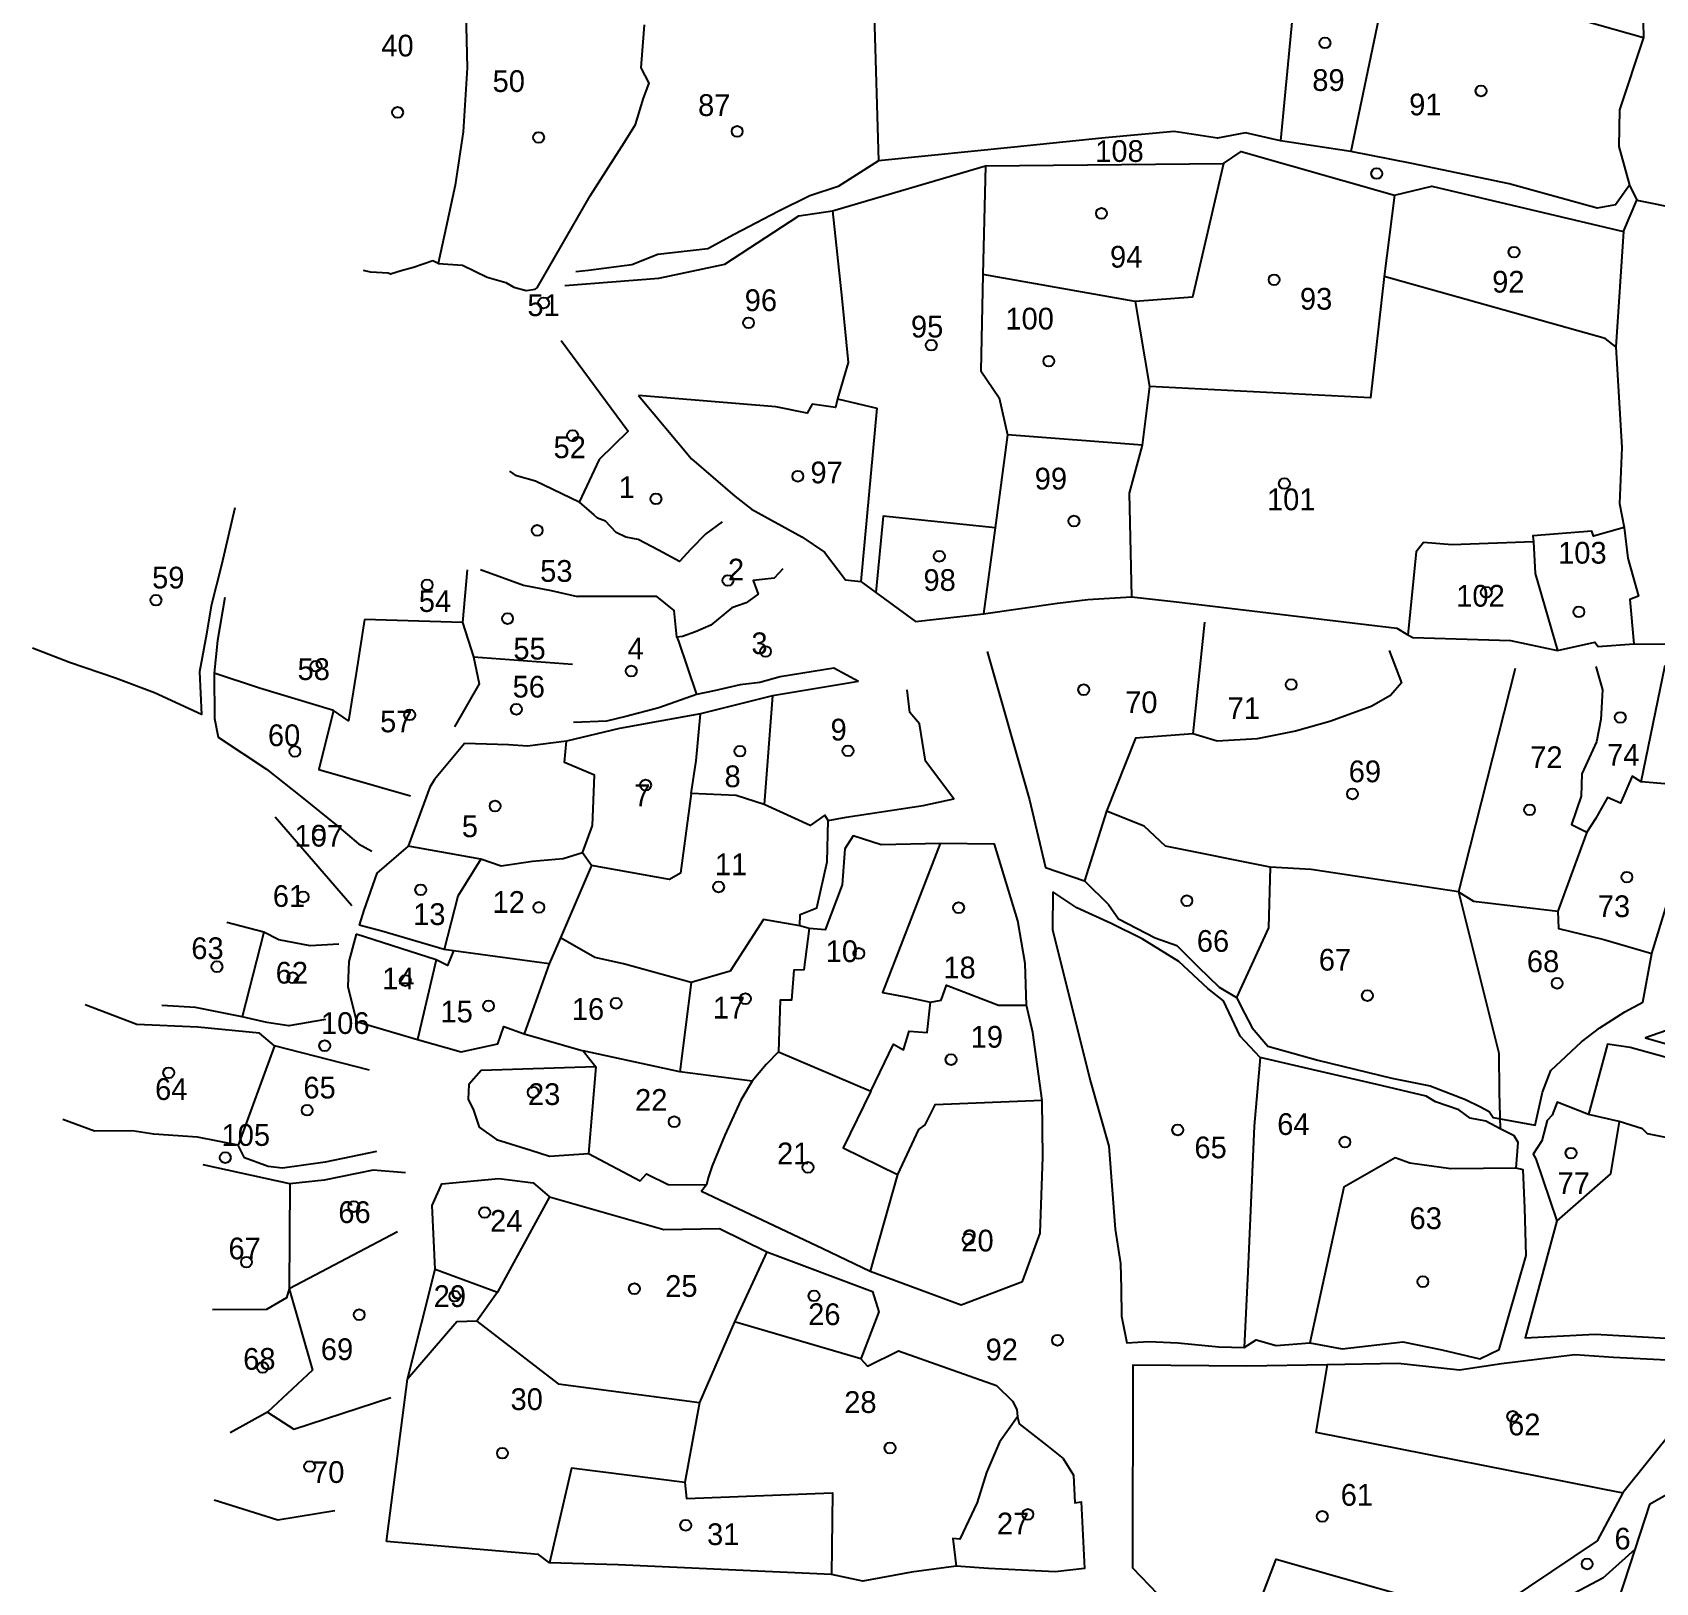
# Model space of a CAD drawing. Extents: x 176571 to 180224, y 250857 to 253450.
# Drawn here: x 178019.8 to 178318.4, y 252081.6 to 252366.8 of the extents above; entities that cross this region are included whole.
import ezdxf
from ezdxf.enums import TextEntityAlignment as Align

# ---------------------------------------------------------------- set-up
doc = ezdxf.new("R2010")
doc.units = 0
for name, color, linetype in [('1602', 240, 'Continuous'), ('1603', 240, 'Continuous'), ('A_POINTS', 252, 'Continuous')]:
    doc.layers.add(name, color=color, linetype=linetype)
doc.styles.add('HEBTXT', font='hebtxt.shx')

# ---------------------------------------------------------------- blocks, each defined once
blk = doc.blocks.new('1603')
at = {"layer": 'A_POINTS'}
blk.add_circle((0, 0), 0.25, dxfattribs=at)
at = {"style": 'HEBTXT'}
blk.add_attdef('PARCEL_NUM', text='', height=2, dxfattribs=at).set_placement((0, 1), align=Align.CENTER)
at = {"style": 'HEBTXT', "flags": 1}
blk.add_attdef('LOT_NUM', text='', height=2, dxfattribs=at).set_placement((0, -2.5), align=Align.CENTER)

msp = doc.modelspace()

# ---------------------------------------------------------------- linework, layer by layer
at = {"layer": '1602'}
for points in [[(178178.32, 252410.99), (178176.98, 252391.7), (178174.64, 252370.07), (178175.41, 252343.2)], [(178270.9, 252400.65), (178267.65, 252370.42), (178262.28, 252344.92)], [(178299.15, 252394.26), (178294.46, 252372.02), (178316.16, 252365.86)], [(178319.94, 252378.83), (178315.96, 252374.4), (178316.16, 252365.86), (178311.7, 252352.55), (178311.61, 252345.82), (178313.54, 252338.7), (178314.93, 252335.98), (178331.37, 252332.67), (178347.84, 252323.2)], [(178077.75, 252377.1), (178087.55, 252375.65), (178093.3, 252375.05), (178095.07, 252374.44), (178098.91, 252372.13), (178099.48, 252370.49), (178099.71, 252360.28), (178098.99, 252348.55), (178097.51, 252338.7), (178095.86, 252331.03), (178094.4, 252324.3), (178093.43, 252324.78), (178089.84, 252323.55), (178087.62, 252322.93), (178085.65, 252322.37), (178085.18, 252322.54), (178081.97, 252322.73), (178080.66, 252323.04)], [(178267.65, 252370.42), (178252.07, 252375.15), (178249.39, 252346.87)], [(178094.4, 252324.3), (178098.89, 252324), (178103.43, 252321.76), (178106.84, 252320.8), (178108.34, 252319.92), (178110.61, 252319.32), (178112.25, 252319.61), (178112.64, 252319.85), (178122.39, 252336.78), (178128.66, 252346.61), (178130.69, 252349.88), (178132.18, 252354.73), (178133.24, 252357.49), (178131.75, 252360.29), (178132.36, 252368.2)], [(178313.54, 252338.7), (178310.97, 252335.09), (178307.63, 252334.49), (178291.41, 252338.97), (178273.5, 252342.73), (178262.28, 252344.92), (178249.39, 252346.87), (178242.91, 252348.34), (178237.77, 252347.35), (178229.81, 252348.57), (178217.11, 252347.42), (178199.73, 252345.63), (178185.17, 252344.18), (178175.41, 252343.2), (178168, 252338.48), (178162.75, 252336.76), (178156.94, 252333.86), (178148.88, 252329.62), (178144.01, 252327.02), (178134.81, 252325.98), (178130.06, 252324.04), (178122.04, 252323), (178119.73, 252322.77)], [(178117.69, 252320.23), (178134.97, 252321.59), (178147.17, 252324.18), (178160.78, 252333.09), (178166.94, 252334), (178195.1, 252342.28), (178238.87, 252342.73), (178242.1, 252344.9), (178270.33, 252336.85), (178277.23, 252338.52), (178312.48, 252330.22), (178314.93, 252335.98)], [(178238.87, 252342.73), (178233.19, 252318.13), (178222.61, 252317.34), (178194.59, 252322.25)], [(178195.1, 252342.28), (178194.59, 252322.25), (178194.26, 252304.57), (178197.61, 252299.61), (178199.11, 252292.79), (178196.87, 252275.65), (178194.73, 252259.88)], [(178270.33, 252336.85), (178268.43, 252321.94), (178265.89, 252299.61), (178225.26, 252301.66)], [(178166.94, 252334), (178168.67, 252317.94), (178168.67, 252317.94), (178169.82, 252306.06), (178167.86, 252299.42), (178175.09, 252297.69), (178172.13, 252265.79)], [(178312.48, 252330.22), (178311.05, 252308.97), (178312.17, 252290.45), (178311.71, 252280.13), (178312.61, 252275.74), (178313.27, 252270.09), (178315.21, 252263.1), (178313.65, 252262.47), (178314.35, 252254.36)], [(178311.05, 252308.97), (178309.06, 252310.53), (178268.43, 252321.94)], [(178222.61, 252317.34), (178225.26, 252301.66), (178223.94, 252290.89), (178199.11, 252292.79)], [(178117.02, 252310.14), (178129.34, 252293.48), (178124.01, 252288.24), (178120.34, 252280.42), (178123.05, 252278.04)], [(178167.86, 252299.42), (178167.52, 252297.81), (178163.19, 252298.41), (178162.31, 252296.76), (178156.51, 252297.94), (178131.26, 252299.99)], [(178131.26, 252299.99), (178141.02, 252288.38), (178149.01, 252281.47), (178152.04, 252279.12), (178161.31, 252273.99), (178165.46, 252271.17), (178169.35, 252266.12), (178172.13, 252265.79), (178174.93, 252263.77), (178182.23, 252258.42), (178194.73, 252259.88), (178208.36, 252261.83), (178213.94, 252262.51), (178221.95, 252262.98), (178230.24, 252262.03), (178270.74, 252257.21), (178272.81, 252255.99), (178273.71, 252255.47), (178291.69, 252254.93), (178300.32, 252253.1), (178307.21, 252254.65), (178307.8, 252253.82), (178314.35, 252254.36), (178328.89, 252254.25)], [(178223.94, 252290.89), (178221.52, 252282.07), (178221.95, 252262.98)], [(178120.34, 252280.42), (178112.32, 252284.26), (178108.84, 252285.25), (178107.56, 252286.07)], [(178057, 252279.35), (178054.57, 252268.81), (178052.67, 252261.31), (178051.81, 252256.09), (178050.5, 252249.16), (178050.85, 252241.32), (178042.23, 252245.31), (178035.03, 252248), (178026.56, 252250.87), (178019.77, 252253.51)], [(178146.67, 252276.76), (178143.65, 252274.58), (178140.86, 252271.75), (178138.79, 252269.51), (178134.96, 252271.54), (178131.22, 252273.53), (178128.92, 252273.98), (178127.13, 252274.83), (178125.17, 252276.9), (178123.7, 252277.45), (178123.05, 252278.04)], [(178196.87, 252275.65), (178176.28, 252277.79), (178174.93, 252263.77)], [(178312.61, 252275.74), (178306.93, 252274.17), (178306.62, 252275.05), (178295.79, 252274.21), (178295.93, 252273.09), (178296.24, 252267.29), (178300.32, 252253.1)], [(178295.93, 252273.09), (178280.97, 252272.55), (178275.68, 252273), (178274.35, 252271.28), (178272.81, 252255.99)], [(178099.75, 252267.93), (178098.86, 252258.28), (178100.89, 252251.96), (178119.14, 252250.58)], [(178102.18, 252268.03), (178110.08, 252265.14), (178115.18, 252264.15), (178120.01, 252263.03)], [(178157.84, 252268.14), (178156.24, 252266.43), (178152.35, 252266), (178153.28, 252263.45), (178151.08, 252261.85), (178148.45, 252260.97), (178144.57, 252257.76), (178141.77, 252256.56), (178139.33, 252255.67), (178138.28, 252255.57), (178137.81, 252260.44), (178134.65, 252263.05), (178120.01, 252263.03)], [(178055.16, 252262.83), (178053.84, 252254.93), (178053.17, 252248.94), (178053.25, 252240.62), (178053.95, 252237.19), (178062.85, 252231.28), (178069.32, 252226.1), (178075.7, 252220.96), (178079.75, 252217.52), (178082.21, 252216.18)], [(178080.86, 252258.81), (178079.35, 252248.96), (178077.91, 252240.19), (178075.14, 252242.05), (178061.52, 252246.2), (178053.17, 252248.94)], [(178098.86, 252258.28), (178080.86, 252258.81)], [(178235.4, 252258.34), (178233.24, 252237.75)], [(178138.28, 252255.57), (178138.61, 252254.83), (178141.91, 252245)], [(178195.39, 252252.95), (178203.19, 252225.65), (178206.11, 252213.18), (178213.3, 252210.71), (178217.72, 252206.4), (178219.54, 252203.76), (178226.28, 252200.25), (178230.29, 252198.82), (178234.19, 252194.94), (178238.06, 252191.16), (178241.24, 252189.25), (178242.76, 252186.4), (178244.13, 252183.68), (178247.06, 252180.31), (178256.24, 252177.71), (178269.86, 252174.42), (178276.89, 252173), (178283.37, 252170.49), (178286.15, 252169.13), (178287.74, 252168.32), (178288.5, 252167.18), (178296.19, 252165.81), (178297.59, 252171.86), (178299.09, 252175.81), (178304.72, 252181.14), (178308.1, 252183.66), (178312.7, 252186.65), (178316.03, 252188.44), (178317.69, 252197.36), (178321.6, 252210.21)], [(178269.37, 252253.09), (178271.62, 252247.15), (178269.57, 252244.81), (178266.02, 252242.81), (178258.41, 252240.06), (178252.13, 252238.26), (178245.08, 252236.86), (178237.7, 252236.4), (178233.24, 252237.75), (178222.68, 252236.96), (178217.33, 252223.55), (178213.3, 252210.71)], [(178100.89, 252251.96), (178101.95, 252246.95), (178097.42, 252239.05)], [(178307.38, 252250.15), (178308.6, 252245.9), (178308.29, 252240.41), (178307.49, 252236.28), (178304.79, 252230.42), (178304.65, 252226.31), (178302.9, 252221.09), (178305.74, 252219.7)], [(178325.15, 252228.14), (178315.69, 252228.96), (178320.11, 252250.42)], [(178171.7, 252247.43), (178155.92, 252244.76), (178142.68, 252241.43), (178127.78, 252238.76), (178118, 252236.4), (178110.84, 252235.52), (178107.33, 252235.74), (178099.25, 252236.01), (178093.74, 252229.37), (178092.88, 252227.99), (178088.91, 252217.12), (178083.14, 252212.15), (178080.74, 252205.33), (178079.86, 252202.58)], [(178171.7, 252247.43), (178167.18, 252249.86), (178157.3, 252248.29), (178153.55, 252247.22), (178149.96, 252246.81), (178145.16, 252245.7), (178141.91, 252245), (178134.98, 252242.58), (178128.93, 252240.97), (178125.35, 252240.11), (178119.29, 252239.88)], [(178292.55, 252249.77), (178282.09, 252208.73), (178284.86, 252206.96), (178300.37, 252205.14)], [(178079.3, 252200.9), (178078, 252195.9), (178077.79, 252191.28), (178079.39, 252184.88), (178090.63, 252181.56), (178098.61, 252179.25), (178105.38, 252180.72), (178106.46, 252183.91), (178110.22, 252182.56), (178121.09, 252179.44), (178123.41, 252176.5), (178102.34, 252175.86), (178100.07, 252173.28), (178099.95, 252170.57), (178100.93, 252168.56), (178101.94, 252165.41), (178105.13, 252163.15), (178111.44, 252161.21), (178114.89, 252160.06), (178122.07, 252160.59), (178131.55, 252155.53), (178132.76, 252156.83), (178136.69, 252154.84), (178143.79, 252154.82), (178142.83, 252153.61), (178165.16, 252143.11), (178173.9, 252138.93), (178190.6, 252132.74), (178201.9, 252137.01), (178205.16, 252145.91), (178205.65, 252159.87), (178205.51, 252170.3), (178203.83, 252182.83), (178202.66, 252187.84), (178202.4, 252195.54), (178201.07, 252203.36), (178196.77, 252217.47), (178186.75, 252217.63), (178175.93, 252217.37), (178170.72, 252218.98), (178169.22, 252216.63), (178168.72, 252209.98), (178165.6, 252201.74), (178162.65, 252201.95), (178160.96, 252202.44), (178160.99, 252204.55), (178164.08, 252205.74), (178165.94, 252214.24), (178166.18, 252221.86), (178169.47, 252222.47), (178183.65, 252224.58), (178189.27, 252225.82), (178184.04, 252232.74), (178182.96, 252239.61), (178181.19, 252241.7), (178180.69, 252245.86)], [(178155.92, 252244.76), (178154.35, 252224.75)], [(178075.14, 252242.05), (178072.45, 252231.2), (178089.34, 252226.37)], [(178166.18, 252221.86), (178165.52, 252222.84), (178162.82, 252220.93), (178154.35, 252224.75), (178149.2, 252226.4), (178140.94, 252226.8), (178141.89, 252232.8), (178142.68, 252241.43)], [(178140.94, 252226.8), (178138.98, 252212.17), (178136.94, 252210.99), (178122.63, 252213.54), (178120.93, 252215.91), (178122.8, 252220.94), (178123.19, 252230.15), (178117.66, 252232.51), (178118, 252236.4)], [(178315.69, 252228.96), (178314.07, 252230), (178311.91, 252225.05), (178309.5, 252226.04), (178307.28, 252222.11), (178305.74, 252219.7), (178300.37, 252205.14), (178300.49, 252201.97), (178308.83, 252199.91), (178317.69, 252197.36)], [(178282.09, 252208.73), (178254.98, 252212.79), (178247.48, 252213.23), (178228.19, 252217.11), (178224.31, 252220.79), (178217.33, 252223.55)], [(178078.5, 252206.14), (178064.4, 252222.45)], [(178120.93, 252215.91), (178117.41, 252214.8), (178111.75, 252214.26), (178106.01, 252213.44), (178102.25, 252214.7), (178088.91, 252217.12)], [(178186.75, 252217.63), (178176.13, 252190.17), (178180.42, 252189.41), (178184.98, 252188.41)], [(178102.25, 252214.7), (178098.04, 252207.89), (178095.5, 252198.07), (178084.07, 252201.47), (178079.86, 252202.58)], [(178122.63, 252213.54), (178116.91, 252200.23), (178114.82, 252195.47), (178097.21, 252197.86), (178095.5, 252198.07)], [(178247.48, 252213.23), (178247.17, 252202.07), (178241.24, 252189.25)], [(178207.46, 252208.73), (178207.43, 252201.78), (178214.35, 252173.97), (178217.8, 252161.94), (178218.95, 252146.66), (178219.92, 252140.32), (178220.05, 252135.72), (178220.14, 252130.65), (178221.12, 252125.71), (178225.12, 252125.97), (178230.47, 252125.72), (178238.03, 252124.99), (178242.68, 252124.86), (178244.88, 252126.26), (178248.56, 252125.23), (178254.76, 252125.76), (178260.69, 252124.66), (178271.89, 252125.9), (178279.07, 252124.42), (178286.02, 252122.81), (178289.6, 252124.53), (178294.54, 252141.8), (178294.29, 252150.52), (178293.98, 252157.55), (178292.69, 252157.9), (178293.07, 252162.58), (178292.32, 252163.82), (178289.76, 252165.1), (178287.11, 252166.49), (178284.24, 252167.05), (178282.14, 252168.61), (178277.9, 252170.07), (178276.13, 252171.14), (178267.07, 252173.25), (178254.57, 252176.17), (178245.6, 252178.24), (178241.92, 252182.18), (178238.9, 252188.68), (178235.99, 252190.93), (178230.64, 252195.88), (178223.92, 252200.06), (178218.21, 252202.9), (178211.87, 252205.74), (178207.46, 252208.73)], [(178282.09, 252208.73), (178289.52, 252179.02), (178289.6, 252171.9), (178289.76, 252165.1)], [(178076.14, 252199.07), (178070.84, 252198.77), (178065.08, 252199.85), (178062.32, 252201.29), (178055.54, 252203.06)], [(178160.96, 252202.44), (178154.24, 252203.63), (178148.1, 252194.13), (178140.96, 252192.01), (178128.52, 252195.46), (178123.2, 252196.64), (178116.91, 252200.23)], [(178062.32, 252201.29), (178058.37, 252185.72)], [(178097.21, 252197.86), (178096.14, 252195.18), (178094.01, 252196.17), (178079.3, 252200.9)], [(178162.65, 252201.95), (178161.65, 252194.35), (178159.84, 252194.27), (178159.41, 252188.77), (178157.31, 252188.76), (178157.04, 252179.26), (178174.02, 252172.01), (178178.14, 252180.67), (178180.01, 252179.62), (178181.04, 252183.07), (178184.39, 252182.85), (178184.98, 252188.41), (178186.93, 252188.77), (178187.94, 252191.52), (178197.46, 252187.86), (178202.66, 252187.84)], [(178094.01, 252196.17), (178090.63, 252181.56)], [(178114.82, 252195.47), (178110.22, 252182.56)], [(178140.96, 252192.01), (178138.85, 252175.61)], [(178081.79, 252175.92), (178064.3, 252180.37), (178061.51, 252182.71), (178050.21, 252183.78), (178038.97, 252184.3), (178029.44, 252187.93)], [(178073.69, 252185.2), (178066.95, 252184.06), (178062.86, 252184.66), (178058.37, 252185.72), (178049.77, 252187.45), (178043.55, 252187.81)], [(178321.61, 252183.65), (178316.48, 252181.85), (178330.52, 252177.78)], [(178064.3, 252180.37), (178057.6, 252162.11)], [(178157.04, 252179.26), (178154.75, 252176.97), (178152.17, 252173.85), (178138.85, 252175.61), (178121.09, 252179.44)], [(178245.6, 252178.24), (178244.49, 252165.58), (178243.36, 252138.78), (178242.68, 252124.86)], [(178320.1, 252178.27), (178313.69, 252180.05), (178309.53, 252180.71), (178306.05, 252167.73), (178300.23, 252170), (178299.33, 252167.6), (178298.41, 252166.64), (178297.43, 252162.87), (178295.86, 252160.46), (178296.33, 252159.58), (178300.18, 252148.18), (178294.39, 252126.68), (178307.23, 252127.34), (178337.71, 252125.59)], [(178123.41, 252176.5), (178122.07, 252160.59)], [(178152.17, 252173.85), (178150.06, 252170.4), (178147.16, 252163.95), (178144.82, 252158.33), (178144.09, 252156.09), (178143.79, 252154.82)], [(178411.36, 252174.97), (178402.15, 252172.87), (178393.72, 252171.14), (178385.25, 252169.47), (178382.57, 252168.08), (178376.2, 252167.14), (178370.86, 252166.08), (178365.25, 252166.15), (178363.37, 252163.91), (178347.61, 252158.2), (178340.44, 252156.46), (178334.83, 252158.35), (178332.3, 252159.63), (178331.57, 252158.54), (178326.22, 252163.73), (178320.85, 252163.41), (178316.88, 252164.19), (178315.96, 252165.11), (178311.69, 252166.45), (178306.05, 252167.73)], [(178174.02, 252172.01), (178168.9, 252161.63), (178178.88, 252156.72), (178173.9, 252138.93)], [(178205.51, 252170.3), (178185.77, 252169.53), (178183.94, 252165.85), (178182.77, 252164.99), (178178.88, 252156.72)], [(178083.09, 252160.92), (178073.61, 252158.98), (178065.79, 252157.85), (178063.13, 252158.15), (178058.76, 252159.78), (178057.6, 252162.11), (178050.16, 252163.58), (178042.09, 252164.14), (178038.13, 252164.74), (178031.18, 252164.69), (178025.36, 252166.82)], [(178311.69, 252166.45), (178310.1, 252156.83), (178300.18, 252148.18)], [(178088.4, 252157.03), (178082.42, 252157.53), (178073.43, 252155.68), (178067.09, 252154.97), (178051.18, 252158.49)], [(178292.69, 252157.9), (178280.7, 252157.74), (178273.16, 252158.78), (178270.46, 252159.75), (178260.99, 252154.35), (178254.76, 252125.76)], [(178067.09, 252154.97), (178067.02, 252135.66), (178071.28, 252120.71), (178063, 252112.98), (178056.14, 252109.16)], [(178084.89, 252089.18), (178088.79, 252119.07), (178093.88, 252139.3), (178093.3, 252151.02), (178095.11, 252154.98), (178105.57, 252155.99), (178111.91, 252155.2), (178114.87, 252152.6), (178135.92, 252146.57), (178146.19, 252146.75), (178154.84, 252142.48), (178174.32, 252135.16), (178175.5, 252131.42), (178172.14, 252122.81), (178173.37, 252121.47), (178179.1, 252124.24), (178197.12, 252117.91), (178200.04, 252114.99), (178200.85, 252113.47), (178200.96, 252112.1), (178201.3, 252110.81), (178206.31, 252106.94), (178209.4, 252104.45), (178211.26, 252101.4), (178211.51, 252096.33), (178212.72, 252096.48), (178213.33, 252084.25), (178207.92, 252083.58), (178195.62, 252084.22), (178189.7, 252084.68), (178181.46, 252083.55), (178172.53, 252081.9), (178166.77, 252083.11), (178127.5, 252084.89), (178114.9, 252085.25), (178112.89, 252086.81), (178084.89, 252089.18)], [(178114.87, 252152.6), (178105.34, 252135.07), (178101.53, 252129.73), (178097.85, 252129.61), (178088.79, 252119.07)], [(178086.92, 252146.18), (178067.02, 252135.66), (178066.51, 252134), (178062.8, 252131.88), (178052.89, 252131.78)], [(178154.84, 252142.48), (178148.91, 252129.58), (178142.47, 252114.74), (178139.81, 252100.02), (178140.06, 252097.12), (178166.94, 252098.12), (178166.77, 252083.11)], [(178093.88, 252139.3), (178105.34, 252135.07)], [(178101.53, 252129.73), (178116.49, 252118.17), (178142.47, 252114.74)], [(178172.14, 252122.81), (178148.91, 252129.58)], [(178331.5, 252121.98), (178310.64, 252123.06), (178303.52, 252123.55), (178290.02, 252121.9), (178282.31, 252120.69), (178270.99, 252121.91), (178257.96, 252121.71), (178243.17, 252121.43), (178222.22, 252121.65), (178222.12, 252084.32), (178228.28, 252077.96)], [(178257.96, 252121.71), (178255.84, 252109.33), (178312.32, 252098.17)], [(178331.5, 252121.98), (178312.32, 252098.17), (178307.62, 252089.34), (178286.54, 252075.12), (178263.04, 252064.97), (178256.05, 252052.96)], [(178343.13, 252120.78), (178323.65, 252099.59), (178317.23, 252096.01), (178314.54, 252087.74), (178308.63, 252082.46), (178295.01, 252075.2), (178286.55, 252070.47), (178267.14, 252060.61), (178259.41, 252050.12)], [(178063, 252112.98), (178067.88, 252109.83), (178085.68, 252115.68)], [(178200.96, 252112.1), (178197.67, 252107.47), (178195.27, 252101.9), (178193.54, 252096.34), (178190.4, 252089.6), (178189.07, 252089.71), (178189.7, 252084.68)], [(178139.81, 252100.02), (178118.95, 252102.7), (178114.9, 252085.25)], [(178075.4, 252094.85), (178064.94, 252093.12), (178053.21, 252096.78)], [(178239.21, 252068.2), (178242.57, 252070.15), (178248.54, 252085.95), (178286.54, 252075.12)], [(178314.54, 252087.74), (178297.9, 252036.9), (178289.56, 252021.3)]]:
    msp.add_lwpolyline(points, dxfattribs=at)

# ---------------------------------------------------------------- block references
at = {"layer": '1603'}
ref = msp.add_blockref('1603', (178086.94, 252352.1), dxfattribs=dict(at, xscale=4, yscale=4, zscale=4))
ref.add_attrib('PARCEL_NUM', '40', (178083.94, 252362.39), dxfattribs={"layer": '0', "height": 4, "style": 'HEBTXT'})
ref = msp.add_blockref('1603', (178257.53, 252364.89), dxfattribs=dict(at, xscale=4, yscale=4, zscale=4))
ref.add_attrib('PARCEL_NUM', '89', (178255.21, 252356.05), dxfattribs={"layer": '0', "height": 4, "style": 'HEBTXT'})
ref = msp.add_blockref('1603', (178112.89, 252347.49), dxfattribs=dict(at, xscale=4, yscale=4, zscale=4))
ref.add_attrib('PARCEL_NUM', '50', (178104.42, 252355.86), dxfattribs={"layer": '0', "height": 4, "style": 'HEBTXT'})
ref = msp.add_blockref('1603', (178149.41, 252348.61), dxfattribs=dict(at, xscale=4, yscale=4, zscale=4))
ref.add_attrib('PARCEL_NUM', '87', (178142.22, 252351.44), dxfattribs={"layer": '0', "height": 4, "style": 'HEBTXT'})
ref = msp.add_blockref('1603', (178286.26, 252356.05), dxfattribs=dict(at, xscale=4, yscale=4, zscale=4))
ref.add_attrib('PARCEL_NUM', '91', (178273.03, 252351.56), dxfattribs={"layer": '0', "height": 4, "style": 'HEBTXT'})
ref = msp.add_blockref('1603', (178267.07, 252340.85), dxfattribs=dict(at, xscale=4, yscale=4, zscale=4))
ref.add_attrib('PARCEL_NUM', '108', (178215.28, 252342.99), dxfattribs={"layer": '0', "height": 4, "style": 'HEBTXT'})
ref = msp.add_blockref('1603', (178216.43, 252333.52), dxfattribs=dict(at, xscale=4, yscale=4, zscale=4))
ref.add_attrib('PARCEL_NUM', '94', (178218, 252323.55), dxfattribs={"layer": '0', "height": 4, "style": 'HEBTXT'})
ref = msp.add_blockref('1603', (178292.33, 252326.4), dxfattribs=dict(at, xscale=4, yscale=4, zscale=4))
ref.add_attrib('PARCEL_NUM', '92', (178288.3, 252318.95), dxfattribs={"layer": '0', "height": 4, "style": 'HEBTXT'})
ref = msp.add_blockref('1603', (178248.19, 252321.31), dxfattribs=dict(at, xscale=4, yscale=4, zscale=4))
ref.add_attrib('PARCEL_NUM', '93', (178252.94, 252315.81), dxfattribs={"layer": '0', "height": 4, "style": 'HEBTXT'})
ref = msp.add_blockref('1603', (178113.81, 252317.04), dxfattribs=dict(at, xscale=4, yscale=4, zscale=4))
ref.add_attrib('PARCEL_NUM', '51', (178110.82, 252314.63), dxfattribs={"layer": '0', "height": 4, "style": 'HEBTXT'})
ref = msp.add_blockref('1603', (178151.5, 252313.39), dxfattribs=dict(at, xscale=4, yscale=4, zscale=4))
ref.add_attrib('PARCEL_NUM', '96', (178150.8, 252315.55), dxfattribs={"layer": '0', "height": 4, "style": 'HEBTXT'})
ref = msp.add_blockref('1603', (178206.74, 252306.34), dxfattribs=dict(at, xscale=4, yscale=4, zscale=4))
ref.add_attrib('PARCEL_NUM', '100', (178198.75, 252312.16), dxfattribs={"layer": '0', "height": 4, "style": 'HEBTXT'})
ref = msp.add_blockref('1603', (178185.11, 252309.27), dxfattribs=dict(at, xscale=4, yscale=4, zscale=4))
ref.add_attrib('PARCEL_NUM', '95', (178181.38, 252310.69), dxfattribs={"layer": '0', "height": 4, "style": 'HEBTXT'})
ref = msp.add_blockref('1603', (178119.13, 252292.63), dxfattribs=dict(at, xscale=4, yscale=4, zscale=4))
ref.add_attrib('PARCEL_NUM', '52', (178115.63, 252288.49), dxfattribs={"layer": '0', "height": 4, "style": 'HEBTXT'})
ref = msp.add_blockref('1603', (178160.57, 252285.15), dxfattribs=dict(at, xscale=4, yscale=4, zscale=4))
ref.add_attrib('PARCEL_NUM', '97', (178162.89, 252283.86), dxfattribs={"layer": '0', "height": 4, "style": 'HEBTXT'})
ref = msp.add_blockref('1603', (178211.36, 252276.92), dxfattribs=dict(at, xscale=4, yscale=4, zscale=4))
ref.add_attrib('PARCEL_NUM', '99', (178204.15, 252282.73), dxfattribs={"layer": '0', "height": 4, "style": 'HEBTXT'})
ref = msp.add_blockref('1603', (178134.47, 252281.01), dxfattribs=dict(at, xscale=4, yscale=4, zscale=4))
ref.add_attrib('PARCEL_NUM', '1', (178127.61, 252281.15), dxfattribs={"layer": '0', "height": 4, "style": 'HEBTXT'})
ref = msp.add_blockref('1603', (178250.07, 252283.82), dxfattribs=dict(at, xscale=4, yscale=4, zscale=4))
ref.add_attrib('PARCEL_NUM', '101', (178246.87, 252278.91), dxfattribs={"layer": '0', "height": 4, "style": 'HEBTXT'})
ref = msp.add_blockref('1603', (178112.62, 252275.2), dxfattribs=dict(at, xscale=4, yscale=4, zscale=4))
ref.add_attrib('PARCEL_NUM', '53', (178113.17, 252265.74), dxfattribs={"layer": '0', "height": 4, "style": 'HEBTXT'})
ref = msp.add_blockref('1603', (178186.6, 252270.44), dxfattribs=dict(at, xscale=4, yscale=4, zscale=4))
ref.add_attrib('PARCEL_NUM', '98', (178183.68, 252264.07), dxfattribs={"layer": '0', "height": 4, "style": 'HEBTXT'})
ref = msp.add_blockref('1603', (178304.25, 252260.22), dxfattribs=dict(at, xscale=4, yscale=4, zscale=4))
ref.add_attrib('PARCEL_NUM', '103', (178300.43, 252269.09), dxfattribs={"layer": '0', "height": 4, "style": 'HEBTXT'})
ref = msp.add_blockref('1603', (178042.48, 252262.36), dxfattribs=dict(at, xscale=4, yscale=4, zscale=4))
ref.add_attrib('PARCEL_NUM', '59', (178041.78, 252264.52), dxfattribs={"layer": '0', "height": 4, "style": 'HEBTXT'})
ref = msp.add_blockref('1603', (178147.71, 252265.99), dxfattribs=dict(at, xscale=4, yscale=4, zscale=4))
ref.add_attrib('PARCEL_NUM', '2', (178147.71, 252265.99), dxfattribs={"layer": '0', "height": 4, "style": 'HEBTXT'})
ref = msp.add_blockref('1603', (178092.38, 252265.18), dxfattribs=dict(at, xscale=4, yscale=4, zscale=4))
ref.add_attrib('PARCEL_NUM', '54', (178090.84, 252260.2), dxfattribs={"layer": '0', "height": 4, "style": 'HEBTXT'})
ref = msp.add_blockref('1603', (178287.21, 252263.81), dxfattribs=dict(at, xscale=4, yscale=4, zscale=4))
ref.add_attrib('PARCEL_NUM', '102', (178281.69, 252261.17), dxfattribs={"layer": '0', "height": 4, "style": 'HEBTXT'})
ref = msp.add_blockref('1603', (178107.17, 252258.98), dxfattribs=dict(at, xscale=4, yscale=4, zscale=4))
ref.add_attrib('PARCEL_NUM', '55', (178108.24, 252251.44), dxfattribs={"layer": '0', "height": 4, "style": 'HEBTXT'})
ref = msp.add_blockref('1603', (178154.63, 252252.93), dxfattribs=dict(at, xscale=4, yscale=4, zscale=4))
ref.add_attrib('PARCEL_NUM', '3', (178152.03, 252252.43), dxfattribs={"layer": '0', "height": 4, "style": 'HEBTXT'})
ref = msp.add_blockref('1603', (178129.93, 252249.33), dxfattribs=dict(at, xscale=4, yscale=4, zscale=4))
ref.add_attrib('PARCEL_NUM', '4', (178129.24, 252251.49), dxfattribs={"layer": '0', "height": 4, "style": 'HEBTXT'})
ref = msp.add_blockref('1603', (178071.93, 252250.23), dxfattribs=dict(at, xscale=4, yscale=4, zscale=4))
ref.add_attrib('PARCEL_NUM', '58', (178068.54, 252247.67), dxfattribs={"layer": '0', "height": 4, "style": 'HEBTXT'})
ref = msp.add_blockref('1603', (178108.79, 252242.3), dxfattribs=dict(at, xscale=4, yscale=4, zscale=4))
ref.add_attrib('PARCEL_NUM', '56', (178108.1, 252244.45), dxfattribs={"layer": '0', "height": 4, "style": 'HEBTXT'})
ref = msp.add_blockref('1603', (178213.17, 252245.89), dxfattribs=dict(at, xscale=4, yscale=4, zscale=4))
ref.add_attrib('PARCEL_NUM', '70', (178220.78, 252241.58), dxfattribs={"layer": '0', "height": 4, "style": 'HEBTXT'})
ref = msp.add_blockref('1603', (178251.33, 252246.84), dxfattribs=dict(at, xscale=4, yscale=4, zscale=4))
ref.add_attrib('PARCEL_NUM', '71', (178239.63, 252240.48), dxfattribs={"layer": '0', "height": 4, "style": 'HEBTXT'})
ref = msp.add_blockref('1603', (178089.17, 252241.26), dxfattribs=dict(at, xscale=4, yscale=4, zscale=4))
ref.add_attrib('PARCEL_NUM', '57', (178083.72, 252238.06), dxfattribs={"layer": '0', "height": 4, "style": 'HEBTXT'})
ref = msp.add_blockref('1603', (178311.86, 252240.79), dxfattribs=dict(at, xscale=4, yscale=4, zscale=4))
ref.add_attrib('PARCEL_NUM', '74', (178309.44, 252231.9), dxfattribs={"layer": '0', "height": 4, "style": 'HEBTXT'})
ref = msp.add_blockref('1603', (178068.04, 252234.55), dxfattribs=dict(at, xscale=4, yscale=4, zscale=4))
ref.add_attrib('PARCEL_NUM', '60', (178063.09, 252235.51), dxfattribs={"layer": '0', "height": 4, "style": 'HEBTXT'})
ref = msp.add_blockref('1603', (178169.8, 252234.65), dxfattribs=dict(at, xscale=4, yscale=4, zscale=4))
ref.add_attrib('PARCEL_NUM', '9', (178166.59, 252236.55), dxfattribs={"layer": '0', "height": 4, "style": 'HEBTXT'})
ref = msp.add_blockref('1603', (178149.91, 252234.58), dxfattribs=dict(at, xscale=4, yscale=4, zscale=4))
ref.add_attrib('PARCEL_NUM', '8', (178147.08, 252227.96), dxfattribs={"layer": '0', "height": 4, "style": 'HEBTXT'})
ref = msp.add_blockref('1603', (178295.18, 252223.8), dxfattribs=dict(at, xscale=4, yscale=4, zscale=4))
ref.add_attrib('PARCEL_NUM', '72', (178295.29, 252231.47), dxfattribs={"layer": '0', "height": 4, "style": 'HEBTXT'})
ref = msp.add_blockref('1603', (178262.6, 252226.72), dxfattribs=dict(at, xscale=4, yscale=4, zscale=4))
ref.add_attrib('PARCEL_NUM', '69', (178261.91, 252228.87), dxfattribs={"layer": '0', "height": 4, "style": 'HEBTXT'})
ref = msp.add_blockref('1603', (178132.56, 252228.35), dxfattribs=dict(at, xscale=4, yscale=4, zscale=4))
ref.add_attrib('PARCEL_NUM', '7', (178130.46, 252224.46), dxfattribs={"layer": '0', "height": 4, "style": 'HEBTXT'})
ref = msp.add_blockref('1603', (178104.88, 252224.48), dxfattribs=dict(at, xscale=4, yscale=4, zscale=4))
ref.add_attrib('PARCEL_NUM', '5', (178098.76, 252218.76), dxfattribs={"layer": '0', "height": 4, "style": 'HEBTXT'})
ref = msp.add_blockref('1603', (178072.48, 252219.2), dxfattribs=dict(at, xscale=4, yscale=4, zscale=4))
ref.add_attrib('PARCEL_NUM', '107', (178067.98, 252217.03), dxfattribs={"layer": '0', "height": 4, "style": 'HEBTXT'})
ref = msp.add_blockref('1603', (178146, 252209.61), dxfattribs=dict(at, xscale=4, yscale=4, zscale=4))
ref.add_attrib('PARCEL_NUM', '11', (178145.31, 252211.77), dxfattribs={"layer": '0', "height": 4, "style": 'HEBTXT'})
ref = msp.add_blockref('1603', (178313.08, 252211.41), dxfattribs=dict(at, xscale=4, yscale=4, zscale=4))
ref.add_attrib('PARCEL_NUM', '73', (178307.73, 252204.05), dxfattribs={"layer": '0', "height": 4, "style": 'HEBTXT'})
ref = msp.add_blockref('1603', (178069.57, 252207.76), dxfattribs=dict(at, xscale=4, yscale=4, zscale=4))
ref.add_attrib('PARCEL_NUM', '61', (178063.99, 252205.94), dxfattribs={"layer": '0', "height": 4, "style": 'HEBTXT'})
ref = msp.add_blockref('1603', (178091.19, 252209.08), dxfattribs=dict(at, xscale=4, yscale=4, zscale=4))
ref.add_attrib('PARCEL_NUM', '13', (178089.8, 252202.6), dxfattribs={"layer": '0', "height": 4, "style": 'HEBTXT'})
ref = msp.add_blockref('1603', (178112.93, 252205.84), dxfattribs=dict(at, xscale=4, yscale=4, zscale=4))
ref.add_attrib('PARCEL_NUM', '12', (178104.41, 252204.84), dxfattribs={"layer": '0', "height": 4, "style": 'HEBTXT'})
ref = msp.add_blockref('1603', (178190.14, 252205.79), dxfattribs=dict(at, xscale=4, yscale=4, zscale=4))
ref.add_attrib('PARCEL_NUM', '18', (178187.35, 252192.78), dxfattribs={"layer": '0', "height": 4, "style": 'HEBTXT'})
ref = msp.add_blockref('1603', (178232.14, 252207.07), dxfattribs=dict(at, xscale=4, yscale=4, zscale=4))
ref.add_attrib('PARCEL_NUM', '66', (178233.97, 252197.67), dxfattribs={"layer": '0', "height": 4, "style": 'HEBTXT'})
ref = msp.add_blockref('1603', (178053.71, 252194.94), dxfattribs=dict(at, xscale=4, yscale=4, zscale=4))
ref.add_attrib('PARCEL_NUM', '63', (178048.99, 252196.33), dxfattribs={"layer": '0', "height": 4, "style": 'HEBTXT'})
ref = msp.add_blockref('1603', (178171.8, 252197.38), dxfattribs=dict(at, xscale=4, yscale=4, zscale=4))
ref.add_attrib('PARCEL_NUM', '10', (178165.69, 252195.78), dxfattribs={"layer": '0', "height": 4, "style": 'HEBTXT'})
ref = msp.add_blockref('1603', (178265.35, 252189.61), dxfattribs=dict(at, xscale=4, yscale=4, zscale=4))
ref.add_attrib('PARCEL_NUM', '67', (178256.41, 252194.22), dxfattribs={"layer": '0', "height": 4, "style": 'HEBTXT'})
ref = msp.add_blockref('1603', (178300.25, 252191.89), dxfattribs=dict(at, xscale=4, yscale=4, zscale=4))
ref.add_attrib('PARCEL_NUM', '68', (178294.69, 252193.93), dxfattribs={"layer": '0', "height": 4, "style": 'HEBTXT'})
ref = msp.add_blockref('1603', (178067.66, 252192.91), dxfattribs=dict(at, xscale=4, yscale=4, zscale=4))
ref.add_attrib('PARCEL_NUM', '62', (178064.51, 252191.83), dxfattribs={"layer": '0', "height": 4, "style": 'HEBTXT'})
ref = msp.add_blockref('1603', (178088.35, 252192.38), dxfattribs=dict(at, xscale=4, yscale=4, zscale=4))
ref.add_attrib('PARCEL_NUM', '14', (178084.09, 252190.77), dxfattribs={"layer": '0', "height": 4, "style": 'HEBTXT'})
ref = msp.add_blockref('1603', (178103.67, 252187.72), dxfattribs=dict(at, xscale=4, yscale=4, zscale=4))
ref.add_attrib('PARCEL_NUM', '15', (178094.83, 252184.69), dxfattribs={"layer": '0', "height": 4, "style": 'HEBTXT'})
ref = msp.add_blockref('1603', (178127.14, 252188.2), dxfattribs=dict(at, xscale=4, yscale=4, zscale=4))
ref.add_attrib('PARCEL_NUM', '16', (178118.99, 252185.15), dxfattribs={"layer": '0', "height": 4, "style": 'HEBTXT'})
ref = msp.add_blockref('1603', (178150.92, 252189.04), dxfattribs=dict(at, xscale=4, yscale=4, zscale=4))
ref.add_attrib('PARCEL_NUM', '17', (178144.94, 252185.4), dxfattribs={"layer": '0', "height": 4, "style": 'HEBTXT'})
ref = msp.add_blockref('1603', (178073.54, 252180.4), dxfattribs=dict(at, xscale=4, yscale=4, zscale=4))
ref.add_attrib('PARCEL_NUM', '106', (178072.85, 252182.56), dxfattribs={"layer": '0', "height": 4, "style": 'HEBTXT'})
ref = msp.add_blockref('1603', (178188.76, 252177.84), dxfattribs=dict(at, xscale=4, yscale=4, zscale=4))
ref.add_attrib('PARCEL_NUM', '19', (178192.36, 252180.04), dxfattribs={"layer": '0', "height": 4, "style": 'HEBTXT'})
ref = msp.add_blockref('1603', (178044.83, 252175.42), dxfattribs=dict(at, xscale=4, yscale=4, zscale=4))
ref.add_attrib('PARCEL_NUM', '64', (178042.33, 252170.42), dxfattribs={"layer": '0', "height": 4, "style": 'HEBTXT'})
ref = msp.add_blockref('1603', (178070.3, 252168.53), dxfattribs=dict(at, xscale=4, yscale=4, zscale=4))
ref.add_attrib('PARCEL_NUM', '65', (178069.61, 252170.69), dxfattribs={"layer": '0', "height": 4, "style": 'HEBTXT'})
ref = msp.add_blockref('1603', (178111.88, 252171.82), dxfattribs=dict(at, xscale=4, yscale=4, zscale=4))
ref.add_attrib('PARCEL_NUM', '23', (178110.93, 252169.49), dxfattribs={"layer": '0', "height": 4, "style": 'HEBTXT'})
ref = msp.add_blockref('1603', (178137.82, 252166.42), dxfattribs=dict(at, xscale=4, yscale=4, zscale=4))
ref.add_attrib('PARCEL_NUM', '22', (178130.62, 252168.42), dxfattribs={"layer": '0', "height": 4, "style": 'HEBTXT'})
ref = msp.add_blockref('1603', (178261.2, 252162.67), dxfattribs=dict(at, xscale=4, yscale=4, zscale=4))
ref.add_attrib('PARCEL_NUM', '64', (178248.76, 252163.98), dxfattribs={"layer": '0', "height": 4, "style": 'HEBTXT'})
ref = msp.add_blockref('1603', (178055.25, 252159.82), dxfattribs=dict(at, xscale=4, yscale=4, zscale=4))
ref.add_attrib('PARCEL_NUM', '105', (178054.56, 252161.97), dxfattribs={"layer": '0', "height": 4, "style": 'HEBTXT'})
ref = msp.add_blockref('1603', (178230.45, 252164.9), dxfattribs=dict(at, xscale=4, yscale=4, zscale=4))
ref.add_attrib('PARCEL_NUM', '65', (178233.53, 252159.69), dxfattribs={"layer": '0', "height": 4, "style": 'HEBTXT'})
ref = msp.add_blockref('1603', (178162.44, 252158.02), dxfattribs=dict(at, xscale=4, yscale=4, zscale=4))
ref.add_attrib('PARCEL_NUM', '21', (178156.75, 252158.58), dxfattribs={"layer": '0', "height": 4, "style": 'HEBTXT'})
ref = msp.add_blockref('1603', (178302.81, 252160.64), dxfattribs=dict(at, xscale=4, yscale=4, zscale=4))
ref.add_attrib('PARCEL_NUM', '77', (178300.33, 252153.12), dxfattribs={"layer": '0', "height": 4, "style": 'HEBTXT'})
ref = msp.add_blockref('1603', (178078.89, 252150.79), dxfattribs=dict(at, xscale=4, yscale=4, zscale=4))
ref.add_attrib('PARCEL_NUM', '66', (178076.04, 252147.78), dxfattribs={"layer": '0', "height": 4, "style": 'HEBTXT'})
ref = msp.add_blockref('1603', (178102.96, 252149.72), dxfattribs=dict(at, xscale=4, yscale=4, zscale=4))
ref.add_attrib('PARCEL_NUM', '24', (178103.95, 252146.17), dxfattribs={"layer": '0', "height": 4, "style": 'HEBTXT'})
ref = msp.add_blockref('1603', (178275.55, 252136.99), dxfattribs=dict(at, xscale=4, yscale=4, zscale=4))
ref.add_attrib('PARCEL_NUM', '63', (178273.1, 252146.66), dxfattribs={"layer": '0', "height": 4, "style": 'HEBTXT'})
ref = msp.add_blockref('1603', (178191.91, 252144.79), dxfattribs=dict(at, xscale=4, yscale=4, zscale=4))
ref.add_attrib('PARCEL_NUM', '20', (178190.65, 252142.55), dxfattribs={"layer": '0', "height": 4, "style": 'HEBTXT'})
ref = msp.add_blockref('1603', (178059.14, 252140.58), dxfattribs=dict(at, xscale=4, yscale=4, zscale=4))
ref.add_attrib('PARCEL_NUM', '67', (178055.83, 252141.1), dxfattribs={"layer": '0', "height": 4, "style": 'HEBTXT'})
ref = msp.add_blockref('1603', (178130.5, 252135.69), dxfattribs=dict(at, xscale=4, yscale=4, zscale=4))
ref.add_attrib('PARCEL_NUM', '25', (178136.17, 252134.19), dxfattribs={"layer": '0', "height": 4, "style": 'HEBTXT'})
ref = msp.add_blockref('1603', (178097.46, 252134.31), dxfattribs=dict(at, xscale=4, yscale=4, zscale=4))
ref.add_attrib('PARCEL_NUM', '29', (178093.58, 252132.33), dxfattribs={"layer": '0', "height": 4, "style": 'HEBTXT'})
ref = msp.add_blockref('1603', (178163.55, 252134.38), dxfattribs=dict(at, xscale=4, yscale=4, zscale=4))
ref.add_attrib('PARCEL_NUM', '26', (178162.47, 252129), dxfattribs={"layer": '0', "height": 4, "style": 'HEBTXT'})
ref = msp.add_blockref('1603', (178079.88, 252130.9), dxfattribs=dict(at, xscale=4, yscale=4, zscale=4))
ref.add_attrib('PARCEL_NUM', '69', (178072.82, 252122.56), dxfattribs={"layer": '0', "height": 4, "style": 'HEBTXT'})
ref = msp.add_blockref('1603', (178062.12, 252121.22), dxfattribs=dict(at, xscale=4, yscale=4, zscale=4))
ref.add_attrib('PARCEL_NUM', '68', (178058.53, 252120.78), dxfattribs={"layer": '0', "height": 4, "style": 'HEBTXT'})
ref = msp.add_blockref('1603', (178208.33, 252126.2), dxfattribs=dict(at, xscale=4, yscale=4, zscale=4))
ref.add_attrib('PARCEL_NUM', '92', (178195.11, 252122.51), dxfattribs={"layer": '0', "height": 4, "style": 'HEBTXT'})
ref = msp.add_blockref('1603', (178106.23, 252105.43), dxfattribs=dict(at, xscale=4, yscale=4, zscale=4))
ref.add_attrib('PARCEL_NUM', '30', (178107.72, 252113.37), dxfattribs={"layer": '0', "height": 4, "style": 'HEBTXT'})
ref = msp.add_blockref('1603', (178177.54, 252106.39), dxfattribs=dict(at, xscale=4, yscale=4, zscale=4))
ref.add_attrib('PARCEL_NUM', '28', (178169.1, 252112.84), dxfattribs={"layer": '0', "height": 4, "style": 'HEBTXT'})
ref = msp.add_blockref('1603', (178292.08, 252112.21), dxfattribs=dict(at, xscale=4, yscale=4, zscale=4))
ref.add_attrib('PARCEL_NUM', '62', (178291.23, 252108.71), dxfattribs={"layer": '0', "height": 4, "style": 'HEBTXT'})
ref = msp.add_blockref('1603', (178070.76, 252102.98), dxfattribs=dict(at, xscale=4, yscale=4, zscale=4))
ref.add_attrib('PARCEL_NUM', '70', (178071.21, 252099.96), dxfattribs={"layer": '0', "height": 4, "style": 'HEBTXT'})
ref = msp.add_blockref('1603', (178257.04, 252093.8), dxfattribs=dict(at, xscale=4, yscale=4, zscale=4))
ref.add_attrib('PARCEL_NUM', '61', (178260.44, 252095.77), dxfattribs={"layer": '0', "height": 4, "style": 'HEBTXT'})
ref = msp.add_blockref('1603', (178202.88, 252094.18), dxfattribs=dict(at, xscale=4, yscale=4, zscale=4))
ref.add_attrib('PARCEL_NUM', '27', (178197.19, 252090.49), dxfattribs={"layer": '0', "height": 4, "style": 'HEBTXT'})
ref = msp.add_blockref('1603', (178139.94, 252092.18), dxfattribs=dict(at, xscale=4, yscale=4, zscale=4))
ref.add_attrib('PARCEL_NUM', '31', (178143.87, 252088.52), dxfattribs={"layer": '0', "height": 4, "style": 'HEBTXT'})
ref = msp.add_blockref('1603', (178305.77, 252085.06), dxfattribs=dict(at, xscale=4, yscale=4, zscale=4))
ref.add_attrib('PARCEL_NUM', '6', (178310.8, 252087.71), dxfattribs={"layer": '0', "height": 4, "style": 'HEBTXT'})

doc.saveas('drawing.dxf')
